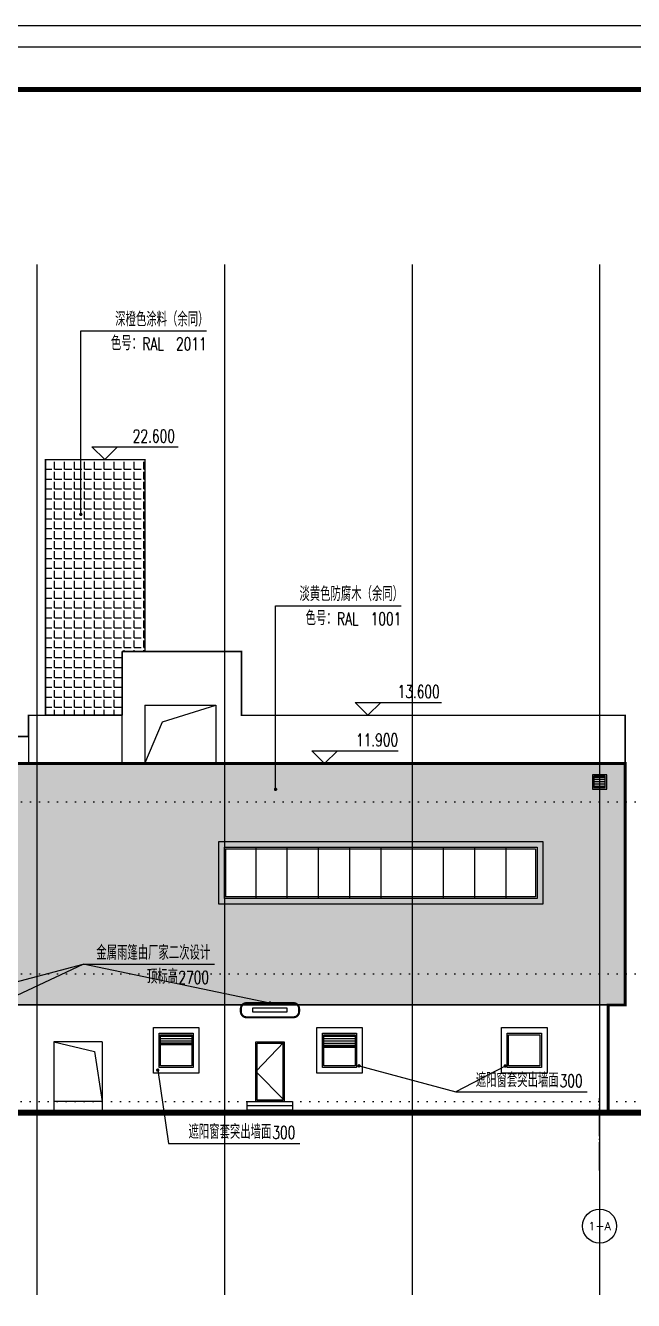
# Model space of a CAD drawing. Header units: millimetres. Extents: x -1048436 to -185795, y -983427 to 400387.
# Drawn here: x -693936 to -672544, y -712408 to -667513 of the extents above; entities that cross this region are included whole.
import ezdxf
from ezdxf.enums import TextEntityAlignment as Align

# ---------------------------------------------------------------- set-up
doc = ezdxf.new("R2010")
doc.units = ezdxf.units.MM
doc.header["$LTSCALE"] = 500
for name, pattern in [('1#游泳馆轴网$0$DOTE', [2.42, 2, -0.2, 0.02, -0.2]), ('A-FP_05$0$pln_L5$0$Col_L4$0$PHANTOM', [63.5, 31.75, -6.35, 6.35, -6.35, 6.35, -6.35]), ('DASH', [0.35, 0.25, -0.1]), ('DOT', [6.35, 0, -6.35])]:
    doc.linetypes.add(name, pattern=pattern)
for name, color, linetype in [('1#游泳馆轴网$0$建-轴线', 1, '1#游泳馆轴网$0$DOTE'), ('AXIS', 3, 'Continuous'), ('AXIS_TEXT', 7, 'Continuous'), ('C-SHET-TTLB', 11, 'Continuous'), ('DIM_ELEV', 3, 'Continuous'), ('DIM_LEAD', 3, 'Continuous'), ('PUB_TEXT', 7, 'Continuous'), ('建-填充', 9, 'Continuous'), ('建-文字', 4, 'Continuous'), ('建-窗', 135, 'Continuous'), ('建-符号-引出', 150, 'Continuous'), ('建-符号-箭头', 13, 'Continuous'), ('楼层虚线', 1, 'Continuous')]:
    doc.layers.add(name, color=color, linetype=linetype)
doc.layers.add('建-非打-01', color=6, linetype='Continuous', plot=False)
doc.styles.add('_TCH_AXIS', font='COMPLEX', dxfattribs={"bigfont": 'GBCBIG'})
doc.styles.add('_TCH_DIM', font='SIMPLEX', dxfattribs={"bigfont": 'GBCBIG'})
doc.styles.add('ECADI', font='hzs.shx', dxfattribs={"width": 0.7, "bigfont": 'hztxt.shx'})
pattern_1 = [(180, (0, 0), (-7e-15, -79.375), [])]

# ---------------------------------------------------------------- blocks, each defined once
blk = doc.blocks.new('fgfhh')
at = {"layer": '建-窗', "linetype": 'Continuous'}
for points in [[(-749862, -571777), (-748862, -571777), (-748862, -573877), (-749862, -573877)], [(-749812, -571827), (-748912, -571827), (-748912, -573827), (-749812, -573827)]]:
    blk.add_lwpolyline(points, close=True, dxfattribs=at)
blk.add_lwpolyline([(-748862, -571777), (-749862, -572827), (-748862, -573827)], dxfattribs=at)
blk = doc.blocks.new('集团图框A1')
at = {"layer": 'C-SHET-TTLB'}
for points in [[(1095.85, -95.53), (1095.85, -699.53), (244.85, -699.53), (244.85, -95.53)], [(1090.85, -100.53), (1090.85, -694.53), (249.85, -694.53), (249.85, -100.53)]]:
    blk.add_lwpolyline(points, close=True, dxfattribs=at)
at = {"layer": 'C-SHET-TTLB', "const_width": 1.2}
blk.add_lwpolyline([(268.25, -110.53), (1080.85, -110.53), (1080.85, -684.53), (268.25, -684.53)], close=True, dxfattribs=at)
at = {"color": 2, "style": 'ECADI', "width": 0.7}
for tag, p in [('序号1', (1009.72, -381.88)), ('记要1', (1037.92, -381.9)), ('日期1', (1073.26, -381.71)), ('序号2', (1009.72, -387.77)), ('记要2', (1037.92, -387.79)), ('日期2', (1073.26, -387.6)), ('序号3', (1009.72, -393.63)), ('记要3', (1037.92, -393.65)), ('日期3', (1073.26, -393.46)), ('序号4', (1009.72, -399.51)), ('记要4', (1037.92, -399.53)), ('日期4', (1073.26, -399.35)), ('合作设计单位', (1042.53, -542.75)), ('审定人', (1041.84, -561.74)), ('审核人', (1041.84, -571.23)), ('设计总负责人', (1041.84, -580.99)), ('专业负责人', (1041.84, -591.72)), ('校对人', (1041.84, -601.96)), ('设计人', (1041.84, -611.83)), ('建设单位上', (1044.38, -619.93)), ('建设单位中', (1044.38, -623.89)), ('建设单位下', (1044.38, -627.74)), ('项目名称上', (1044.35, -632.3)), ('项目名称中', (1044.35, -636.38)), ('项目名称下', (1044.35, -640.33)), ('子项', (1043.59, -646.93)), ('图名上', (1044.47, -653.59)), ('图名中', (1044.47, -657.5)), ('图名下', (1044.47, -661.62)), ('工程编号', (1027.1, -667.58)), ('阶段', (1063.92, -667.61)), ('比例', (1025.96, -674.19)), ('专业', (1063.72, -673.97)), ('日期', (1026.1, -680.73)), ('图别、图号', (1066.05, -680.84))]:
    blk.add_attdef(tag, text='', height=3.5, dxfattribs=at).set_placement(p, align=Align.MIDDLE)
blk = doc.blocks.new('A1')
blk.add_blockref('集团图框A1', (-609654.51, -640037.88))
blk = doc.blocks.new('C2')
at = {"layer": '建-窗', "linetype": 'Continuous'}
for points in [[(-710413, -572677), (-709213, -572677), (-709213, -573877), (-710413, -573877)], [(-710363, -572727), (-709263, -572727), (-709263, -573827), (-710363, -573827)]]:
    blk.add_lwpolyline(points, close=True, dxfattribs=at)

msp = doc.modelspace()

# ---------------------------------------------------------------- hatches: boundary and pattern name
at = {"layer": '建-填充', "linetype": 'A-FP_05$0$pln_L5$0$Col_L4$0$PHANTOM'}
h = msp.add_hatch(dxfattribs=at)
h.set_pattern_fill('ANGLE', color=256, scale=100)
h.set_pattern_definition([(0, (0, 0), (0, 349.25), [254, -95.25]), (90, (0, 0), (-349.25, 2e-14), [254, -95.25])])
h.paths.add_polyline_path([(-693236.3, -682800.3), (-689736.3, -682800.3), (-689736.3, -689550.3), (-690536.3, -689550.3), (-690536.3, -691800.3), (-693236.3, -691800.3)])
h = msp.add_hatch(dxfattribs=at)
h.set_pattern_fill('木纹01', color=256, scale=200)
h.set_pattern_definition([(0, (7399.9, -18092.1), (800, 800), [40, -760]), (0, (6839.9, -18012.1), (800, 800), [80, -720]), (0, (7359.9, -17972.1), (800, 800), [40, -760]), (0, (6879.9, -17892.1), (800, 800), [40, -760]), (0, (7359.9, -17852.1), (800, 800), [40, -760]), (0, (6919.9, -17812.1), (800, 800), [40, -760]), (0, (7359.9, -17772.1), (800, 800), [40, -760]), (0, (6919.9, -17692.1), (800, 800), [40, -440, 40, -280]), (0, (6919.9, -17612.1), (800, 800), [80, -400, 40, -280]), (0, (6879.9, -17492.1), (800, 800), [40, -120, 40, -320, 40, -240]), (0, (6839.9, -17412.1), (800, 800), [40, -160, 80, -520]), (0, (7359.9, -17372.1), (800, 800), [40, -760]), (0, (6839.9, -17332.1), (800, 800), [40, -200, 40, -520]), (45, (6759.93, -18092.1), (9e-14, 800), [113.1368, -1018.23405]), (45, (7439.93, -18092.1), (9e-14, 800), [226.27416, -905.0967]), (45, (7439.93, -17692.1), (9e-14, 800), [56.568, -1074.80285]), (45, (6759.93, -17612.1), (9e-14, 800), [169.7056, -961.66525]), (45, (7439.93, -17612.1), (9e-14, 800), [282.8427, -848.5281]), (45, (7439.93, -17492.1), (9e-14, 800), [169.7056, -961.66525]), (315, (7279.93, -17412.1), (800, -2e-13), [56.568, -1074.80285]), (315, (6999.93, -18052.1), (800, -2e-13), [113.1368, -1018.23405]), (315, (7039.93, -17732.1), (800, -2e-13), [113.1368, -1018.23405]), (315, (7279.93, -17892.1), (800, -2e-13), [113.1368, -1018.23405]), (315, (7239.93, -17572.1), (800, -2e-13), [113.1368, -1018.23405]), (315, (7279.93, -17492.1), (800, -2e-13), [169.7056, -961.66525]), (315, (7079.93, -17972.1), (800, -2e-13), [169.7056, -961.66525]), (315, (7199.93, -17932.1), (800, -2e-13), [169.7056, -961.66525]), (315, (7079.93, -17652.1), (800, -2e-13), [169.7056, -961.66525]), (315, (7159.93, -17612.1), (800, -2e-13), [169.7056, -961.66525]), (26.56505, (6799.93, -17932.13), (800, 3e-07), [89.4427, -1699.41166]), (26.56505, (7399.93, -17972.13), (800, 3e-07), [357.7709, -1431.0835]), (26.56505, (7399.93, -17852.13), (800, 3e-07), [357.7709, -1431.0835]), (26.56505, (7399.93, -17772.13), (800, 3e-07), [357.7712, -536, 178.888, -716.19518]), (26.56505, (7479.93, -17652.13), (800, 3e-07), [89.4427, -1699.41166]), (26.56505, (6759.93, -17372.13), (800, 3e-07), [89.4427, -1699.41166]), (26.56505, (7399.93, -17372.13), (800, 3e-07), [178.88544, -1609.96894]), (333.43495, (7199.93, -18092.13), (800, -3e-07), [178.88544, -1609.96894]), (333.43495, (6919.93, -17892.13), (800, -3e-07), [178.88544, -1609.96894]), (333.43495, (6919.93, -18012.13), (800, -3e-07), [89.4427, -1699.40894]), (333.43495, (6959.93, -17812.13), (800, -3e-07), [268.32816, -1520.5262]), (333.43495, (7119.93, -17812.13), (800, -3e-07), [178.88544, -1609.96894]), (333.43495, (7199.93, -17772.13), (800, -3e-07), [178.88544, -1609.96894]), (333.43495, (6959.93, -17692.13), (800, -3e-07), [89.4427, -1699.40894]), (333.43495, (6999.93, -17612.13), (800, -3e-07), [89.4427, -1699.40894]), (333.43495, (7319.93, -17452.13), (800, -3e-07), [89.4427, -1699.40894]), (333.43495, (7279.93, -17732.13), (800, -3e-07), [89.4427, -1699.40894]), (333.43495, (6919.93, -17492.13), (800, -3e-07), [268.32816, -1520.5262]), (333.43495, (6879.93, -17412.13), (800, -3e-07), [178.88544, -1609.96894]), (333.43495, (7319.93, -17652.13), (800, -3e-07), [89.44, -804.96, 89.44, -805.01438]), (333.43495, (7079.93, -17492.13), (800, -3e-07), [178.88544, -1609.96894]), (333.43495, (7119.93, -17412.13), (800, -3e-07), [178.88544, -1609.96894]), (333.43495, (6879.93, -17332.13), (800, -3e-07), [178.88544, -1609.96894]), (333.43495, (7119.93, -17332.13), (800, -3e-07), [178.88544, -1609.96894])])
h.paths.add_polyline_path([(-686936.3, -696450), (-675936.3, -696450), (-675936.3, -698250), (-686936.3, -698250)], flags=16)
h.paths.add_polyline_path([(-694436.3, -693500.3), (-672836.3, -693500.3), (-672836.3, -702000.3), (-694436.3, -702000.3)])
h = msp.add_hatch(dxfattribs=at)
h.set_pattern_fill('ANSI31', color=256, scale=50, angle=135)
h.set_pattern_definition(pattern_1)
h.paths.add_polyline_path([(-673936.3, -693950.3), (-673936.3, -694350.3), (-673536.3, -694350.3), (-673536.3, -693950.3)])
h = msp.add_hatch(dxfattribs=at)
h.set_pattern_fill('ANSI31', color=256, scale=50, angle=135)
h.set_pattern_definition([(180, (-5750, 0), (-7e-15, -79.375), [])])
h.paths.add_polyline_path([(-689186.3, -703050.3), (-688086.3, -703050.3), (-688086.3, -703350.3), (-689186.3, -703350.3)])
h = msp.add_hatch(dxfattribs=at)
h.set_pattern_fill('ANSI31', color=256, scale=50, angle=135)
h.set_pattern_definition(pattern_1)
h.paths.add_polyline_path([(-683436.3, -703050.3), (-682336.3, -703050.3), (-682336.3, -703450.3), (-683436.3, -703450.3)])

# ---------------------------------------------------------------- linework, layer by layer
for p, q in [((-693236.3, -682800.3), (-689736.3, -682800.3)), ((-693236.3, -682800.3), (-693236.3, -691800.3)), ((-690536.3, -691800.3), (-690536.3, -689550.3)), ((-686336.3, -689550.3), (-686336.3, -690750.3)), ((-693836.3, -691800.3), (-690536.3, -691800.3)), ((-693836.3, -691800.3), (-693836.3, -693500.3)), ((-690536.3, -693500.3), (-690536.3, -691800.3)), ((-686336.3, -691800.3), (-672836.3, -691800.3)), ((-672836.3, -691800.3), (-672836.3, -702000.3)), ((-693836.3, -692550.3), (-733485.7, -692550.3)), ((-694436.3, -693500.3), (-672836.3, -693500.3)), ((-694436.3, -702000.3), (-672836.3, -702000.3)), ((-673436.3, -702000.3), (-673436.3, -705700.3)), ((-692936.3, -703300.3), (-692936.3, -705700.3)), ((-691236.3, -703300.3), (-692936.3, -703300.3)), ((-691236.3, -703300.3), (-691236.3, -705700.3)), ((-765821.7, -705700.3), (-666758.6, -705700.3)), ((-691236.3, -705400.3), (-692936.3, -705400.3))]:
    msp.add_line(p, q)
for points, const_width in [([(-733412.7, -690700.3), (-722103.9, -690700.3), (-722103.9, -692550.3), (-693836.3, -692550.3), (-693836.3, -691800.3), (-693236.3, -691800.3), (-693236.3, -682800.3), (-689736.3, -682800.3), (-689736.3, -689550.3), (-686336.3, -689550.3), (-686336.3, -691800.3), (-672836.3, -691800.3), (-672836.3, -693500.3)], 50), ([(-701036.3, -705700.3), (-701036.3, -699550.3), (-694436.3, -699550.3), (-694436.3, -693500.3), (-672836.3, -693500.3), (-672836.3, -702000.3), (-673436.3, -702000.3), (-673436.3, -705700.3)], 100), ([(-669344.8, -705800.3), (-765821.7, -705800.3)], 200)]:
    msp.add_lwpolyline(points, dxfattribs=dict(const_width=const_width))
for points in [[(-693236.3, -682800.3), (-689736.3, -682800.3), (-689736.3, -689550.3), (-690536.3, -689550.3), (-690536.3, -691800.3), (-693236.3, -691800.3)], [(-694436.3, -693500.3), (-672836.3, -693500.3), (-672836.3, -702000.3), (-694436.3, -702000.3)], [(-673986.3, -693900.3), (-673986.3, -694400.3), (-673486.3, -694400.3), (-673486.3, -693900.3)], [(-673936.3, -693950.3), (-673936.3, -694350.3), (-673536.3, -694350.3), (-673536.3, -693950.3)], [(-687136.3, -696250), (-675736.3, -696250), (-675736.3, -698450), (-687136.3, -698450)], [(-686936.3, -696450), (-675936.3, -696450), (-675936.3, -698250), (-686936.3, -698250)], [(-689436.3, -702800.3), (-687836.3, -702800.3), (-687836.3, -704400.3), (-689436.3, -704400.3)], [(-689236.3, -703000.3), (-689236.3, -703000.3), (-688036.3, -703000.3), (-688036.3, -703000.3), (-688036.3, -703400.3), (-688036.3, -703400.3), (-689236.3, -703400.3), (-689236.3, -703400.3)], [(-689236.3, -703000.3), (-688036.3, -703000.3), (-688036.3, -704200.3), (-689236.3, -704200.3)], [(-683686.3, -702800.3), (-682086.3, -702800.3), (-682086.3, -704400.3), (-683686.3, -704400.3)], [(-683486.3, -703000.3), (-683486.3, -703000.3), (-682286.3, -703000.3), (-682286.3, -703000.3), (-682286.3, -703500.3), (-682286.3, -703500.3), (-683486.3, -703500.3), (-683486.3, -703500.3)], [(-683486.3, -703000.3), (-682286.3, -703000.3), (-682286.3, -704200.3), (-683486.3, -704200.3)], [(-677186.3, -702800.3), (-675586.3, -702800.3), (-675586.3, -704400.3), (-677186.3, -704400.3)], [(-676986.3, -703000.3), (-675786.3, -703000.3), (-675786.3, -704200.3), (-676986.3, -704200.3)], [(-689186.3, -703050.3), (-688086.3, -703050.3), (-688086.3, -703350.3), (-689186.3, -703350.3)], [(-683436.3, -703050.3), (-682336.3, -703050.3), (-682336.3, -703450.3), (-683436.3, -703450.3)], [(-686136.3, -705400.3), (-684536.3, -705400.3), (-684536.3, -705700.3), (-686136.3, -705700.3)], [(-686136.3, -705400.3), (-684536.3, -705400.3), (-684536.3, -705550.3), (-686136.3, -705550.3)]]:
    msp.add_lwpolyline(points, close=True)
for points in [[(-690536.3, -689550.3), (-686336.3, -689550.3), (-686336.3, -691800.3)], [(-689736.3, -691450.3), (-687236.3, -691450.3), (-687236.3, -693500.3)], [(-689736.3, -691450.3), (-689736.3, -693500.3)], [(-689736.3, -693500.3), (-689117.2, -692035.4), (-687236.3, -691450.3)], [(-692936.3, -703300.3), (-691512.7, -703645.6), (-691236.3, -705400.3)]]:
    msp.add_lwpolyline(points)
at = {"layer": '1#游泳馆轴网$0$建-轴线'}
msp.add_lwpolyline([(-673736.3, -707832.6), (-673736.3, -705282)], dxfattribs=at)
at = {"layer": 'AXIS'}
msp.add_line((-673736.3, -707832.6), (-673736.3, -709187.3), dxfattribs=at)
msp.add_circle((-673736.3, -709787.3), 600, dxfattribs=at)
at = {"layer": 'DIM_ELEV'}
for p, q in [((-691147.6, -682800.3), (-691597.6, -682350.3)), ((-691597.6, -682350.3), (-688560.1, -682350.3)), ((-691147.6, -682800.3), (-690697.6, -682350.3)), ((-692197.6, -682800.3), (-690697.6, -682800.3)), ((-681887.3, -691800.3), (-682337.3, -691350.3)), ((-682337.3, -691350.3), (-679299.8, -691350.3)), ((-681887.3, -691800.3), (-681437.3, -691350.3)), ((-682937.3, -691800.3), (-681437.3, -691800.3)), ((-683411.2, -693500.3), (-683861.2, -693050.3)), ((-683861.2, -693050.3), (-680823.7, -693050.3)), ((-683411.2, -693500.3), (-682961.2, -693050.3)), ((-684461.2, -693500.3), (-682961.2, -693500.3))]:
    msp.add_line(p, q, dxfattribs=at)
at = {"layer": 'DIM_LEAD'}
for p, q in [((-691989.4, -684728.4), (-691989.4, -678266.2)), ((-691989.4, -678266.2), (-687569.6, -678266.2)), ((-685138.9, -694408.9), (-685138.9, -687946.8)), ((-685138.9, -687946.8), (-680719, -687946.8))]:
    msp.add_line(p, q, dxfattribs=at)
at = {"layer": 'DIM_LEAD', "const_width": 60}
for points in [[(-691989.4, -684758.4, 1), (-691989.4, -684698.4, 1)], [(-685138.9, -694438.9, 1), (-685138.9, -694378.9, 1)]]:
    msp.add_lwpolyline(points, format="xyb", close=True, dxfattribs=at)
at = {"layer": '建-窗', "linetype": 'Continuous'}
for p, q in [((-685836.3, -696450), (-685836.3, -698250)), ((-684736.3, -696450), (-684736.3, -698250)), ((-683636.3, -696450), (-683636.3, -698250)), ((-682536.3, -696450), (-682536.3, -698250)), ((-681436.3, -696450), (-681436.3, -698250)), ((-680336.3, -696450), (-680336.3, -698250)), ((-679236.3, -696450), (-679236.3, -698250)), ((-678136.3, -696450), (-678136.3, -698250)), ((-677036.3, -696450), (-677036.3, -698250))]:
    msp.add_line(p, q, dxfattribs=at)
for points in [[(-686936.3, -696450), (-675936.3, -696450), (-675936.3, -698250), (-686936.3, -698250)], [(-686886.3, -696500), (-675986.3, -696500), (-675986.3, -698200), (-686886.3, -698200)], [(-685936.3, -702100.3), (-684736.3, -702100.3), (-684736.3, -702250.3), (-685936.3, -702250.3)]]:
    msp.add_lwpolyline(points, close=True, dxfattribs=at)
at = {"layer": '建-符号-引出'}
for p, q in [((-697088.5, -701940.5), (-691911.8, -700569.7)), ((-694834.2, -701936.2), (-691911.8, -700569.7)), ((-685334.2, -701936.2), (-691911.8, -700569.7)), ((-685334.2, -701936.2), (-691911.8, -700569.7)), ((-691911.8, -700569.7), (-687289.6, -700569.7)), ((-689283.5, -704295.7), (-688907.5, -706875.2)), ((-689283.5, -704295.7), (-688907.5, -706875.2)), ((-682199.7, -704145.5), (-678799.1, -705056.9)), ((-682199.7, -704145.5), (-678799.1, -705056.9)), ((-677057.9, -704151.9), (-678799.1, -705056.9)), ((-678799.1, -705056.9), (-674176.9, -705056.9)), ((-688907.5, -706875.2), (-684285.3, -706875.2))]:
    msp.add_line(p, q, dxfattribs=at)
at = {"layer": '建-符号-引出', "const_width": 60}
for points in [[(-685304.9, -701942.3, 1), (-685363.6, -701930.1, 1)], [(-685304.9, -701942.3, 1), (-685363.6, -701930.1, 1)], [(-689287.8, -704266.1, 1), (-689279.2, -704325.4, 1)], [(-689287.8, -704266.1, 1), (-689279.2, -704325.4, 1)], [(-682228.7, -704137.8, 1), (-682170.8, -704153.3, 1)], [(-682228.7, -704137.8, 1), (-682170.8, -704153.3, 1)], [(-677031.3, -704138.1, 1), (-677084.5, -704165.7, 1)]]:
    msp.add_lwpolyline(points, format="xyb", close=True, dxfattribs=at)
at = {"layer": '建-符号-箭头', "linetype": 'DASH', "ltscale": 2, "const_width": 75}
msp.add_lwpolyline([(-686358.9, -702136.2, -0.4142136), (-686158.9, -701936.2), (-684509.5, -701936.2, -0.4142136), (-684309.5, -702136.2), (-684309.5, -702234.5, -0.4142136), (-684509.5, -702434.5), (-686158.9, -702434.5, -0.4142136), (-686358.9, -702234.5)], format="xyb", close=True, dxfattribs=at)
at = {"layer": '建-非打-01'}
for points in [[(-693536.3, -675932), (-693536.3, -712210.7)], [(-686936.3, -675932), (-686936.3, -712210.7)], [(-680336.3, -675932), (-680336.3, -712210.7)], [(-673736.3, -675932), (-673736.3, -712210.7)]]:
    msp.add_lwpolyline(points, dxfattribs=at)
at = {"layer": '楼层虚线', "linetype": 'DOT', "ltscale": 0.1}
for p, q in [((-709958, -694850.3), (-666758.6, -694850.3)), ((-709958, -700900.3), (-666758.6, -700900.3)), ((-757929.9, -705400.3), (-666758.6, -705400.3))]:
    msp.add_line(p, q, dxfattribs=at)

# ---------------------------------------------------------------- block references
at = {"xscale": 150, "yscale": 150, "zscale": 150}
msp.add_blockref('A1', (90638136, 95352497.3), dxfattribs=at)
for name, p in [('C2', (21176.4, -130323.2)), ('C2', (26926.4, -130323.2)), ('C2', (33426.4, -130323.2)), ('fgfhh', (64025.9, -131523.2))]:
    msp.add_blockref(name, p)

# ---------------------------------------------------------------- texts
at = {"layer": 'AXIS_TEXT', "style": '_TCH_AXIS'}
msp.add_text('1-A', height=281.67, dxfattribs=at).set_placement((-674131.9, -709928.2), (-673340.6, -709928.2), align=Align.FIT)
at = {"layer": 'PUB_TEXT', "style": '_TCH_DIM'}
for s, p in [('深橙色涂料（余同）', (-690780.5, -678108.7)), ('色号：', (-690932.9, -678948.7)), ('淡黄色防腐木（余同）', (-684298.6, -687778.1)), ('色号：', (-684082.4, -688629.3))]:
    msp.add_text(s, height=506.38, dxfattribs=at).set_placement(p)
at = {"layer": 'PUB_TEXT', "style": '_TCH_DIM', "width": 0.705882}
for s, p in [('RAL', (-689827.1, -678948.7)), ('2011', (-688642.1, -678948.7)), ('22.600', (-690165.1, -682192.8)), ('RAL', (-682976.5, -688629.3)), ('1001', (-681791.5, -688629.3)), ('13.600', (-680844.8, -691192.8)), ('11.900', (-682308.7, -692892.8))]:
    msp.add_text(s, height=446.25, dxfattribs=at).set_placement(p)
at = {"layer": '建-文字', "style": '_TCH_DIM'}
for s, height, p in [('金属雨篷由厂家二次设计', 506.383, (-691446, -700412.2)), ('顶标高', 506.38, (-689662.9, -701252.2)), ('遮阳窗套突出墙面', 506.38, (-678093.4, -704899.4)), ('遮阳窗套突出墙面', 506.38, (-688201.8, -706717.7))]:
    msp.add_text(s, height=height, dxfattribs=at).set_placement(p)
at = {"layer": '建-文字', "style": '_TCH_DIM', "width": 0.705882}
for s, p in [('2700', (-688557.1, -701252.2)), ('300', (-675144.4, -704899.4)), ('300', (-685252.8, -706717.7))]:
    msp.add_text(s, height=446.25, dxfattribs=at).set_placement(p)

doc.saveas('drawing.dxf')
